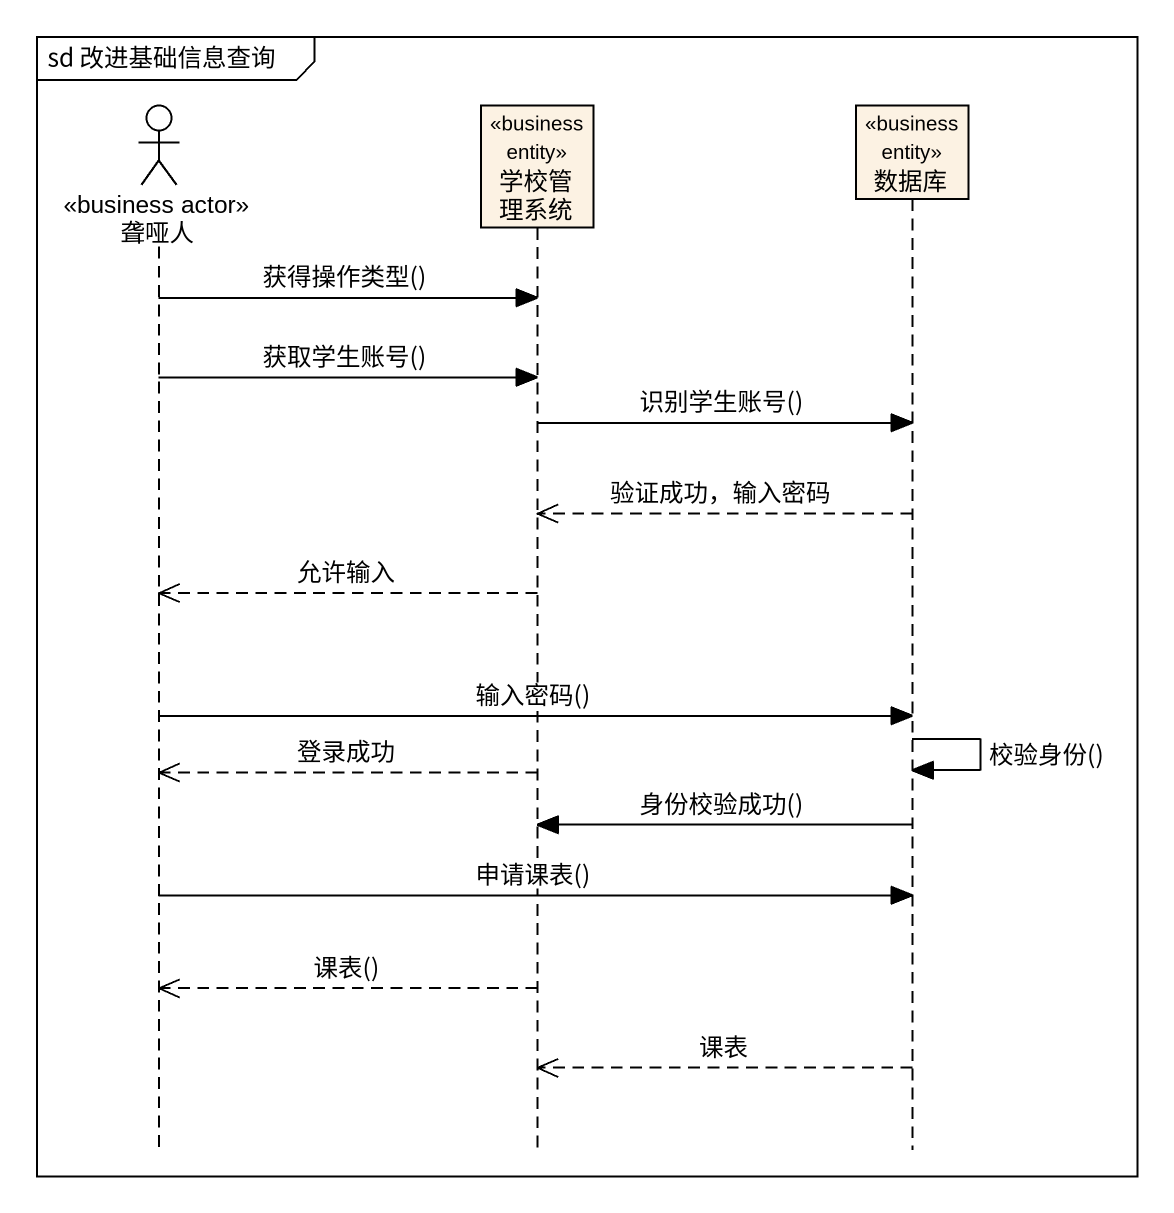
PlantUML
@startuml
mainframe sd 改进基础信息查询
hide footbox
actor 聋哑人 <<business actor>>
participant 学校管理系统 <<business entity>>
participant 数据库 <<business entity>>

聋哑人 -> 学校管理系统 : 获得操作类型()
聋哑人 -> 学校管理系统 : 获取学生账号()
学校管理系统 -> 数据库 : 识别学生账号()
数据库 -->> 学校管理系统 : 验证成功，输入密码
学校管理系统 -->> 聋哑人 : 允许输入
聋哑人 -> 数据库 : 输入密码()
数据库 -> 数据库 : 校验身份()
学校管理系统 -->> 聋哑人 : 登录成功
数据库 -> 学校管理系统 : 身份校验成功()
聋哑人 -> 数据库 : 申请课表()
学校管理系统 -->> 聋哑人 : 课表()
数据库 -->> 学校管理系统 : 课表
@enduml
